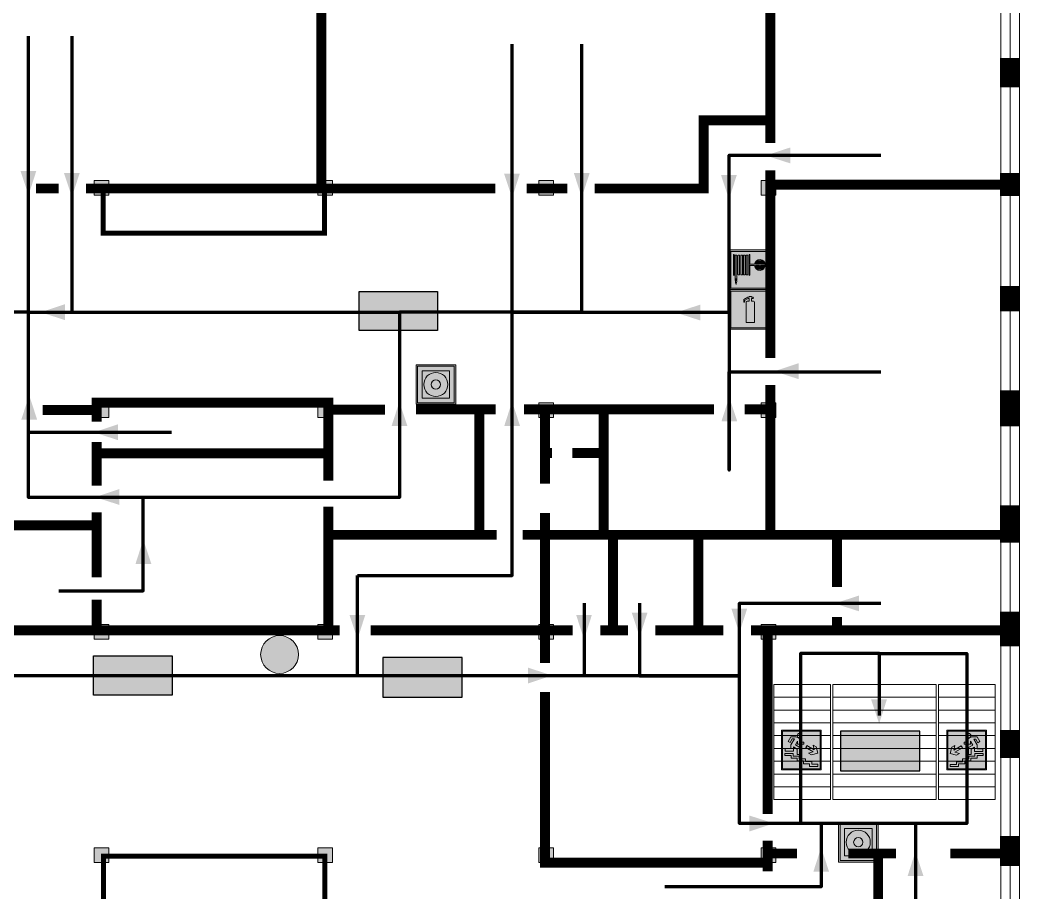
# Model space of a CAD drawing. Header units: millimetres. Extents: x 13810 to 67229, y 12374 to 21950.
# Drawn here: x 24988.2 to 25169.8, y 15435.7 to 15594 of the extents above; entities that cross this region are included whole.
import ezdxf

# ---------------------------------------------------------------- set-up
doc = ezdxf.new("R2010")
doc.units = ezdxf.units.MM
doc.layers.add('План_Штампы', color=7, linetype='Continuous')

# ---------------------------------------------------------------- blocks, each defined once
blk = doc.blocks.new('A$C54414219')
at = {"true_color": 0xffffff}
h = blk.add_hatch(color=7, dxfattribs=at)
h.paths.add_polyline_path([(2.39, -9.45), (2.39, -18.3), (11.23, -18.3), (11.23, -9.45)], flags=0)
h.paths.add_polyline_path([(10.71, -13.87, -1), (2.92, -13.87, -1)], flags=0)
h.paths.add_polyline_path([(8.3, -13.87, -1), (5.33, -13.87, -1)], flags=0)
h.paths.add_polyline_path([(0.41, -7.47), (0.41, -20.27), (13.21, -20.27), (13.21, -7.47)])
h.paths.add_polyline_path([(0.92, -19.77), (12.71, -19.77), (12.71, -7.98), (0.92, -7.98)], flags=16)
h.paths.add_polyline_path([(11.23, -9.45), (11.23, -18.3), (2.39, -18.3), (2.39, -9.45)], flags=0)
at = {"lineweight": 5}
h = blk.add_hatch(color=242, dxfattribs=at)
h.paths.add_polyline_path([(12.71, -7.98), (0.92, -7.98), (0.92, -19.77), (12.71, -19.77)])
h.paths.add_polyline_path([(11.23, -18.3), (2.39, -18.3), (2.39, -9.45), (11.23, -9.45)], flags=16)
h.paths.add_polyline_path([(10.71, -13.87, -1), (2.92, -13.87, -1)], flags=0)
h.paths.add_polyline_path([(8.3, -13.87, -1), (5.33, -13.87, -1)], flags=0)
at = {"true_color": 0xffffff}
h = blk.add_hatch(color=7, dxfattribs=at)
h.paths.add_polyline_path([(2.39, -9.45), (2.39, -18.3), (11.23, -18.3), (11.23, -9.45)])
h.paths.add_polyline_path([(10.71, -13.87, -1), (2.92, -13.87, -1)], flags=16)
h.paths.add_polyline_path([(8.3, -13.87, -1), (5.33, -13.87, -1)], flags=0)
at = {"lineweight": 5}
h = blk.add_hatch(color=242, dxfattribs=at)
h.paths.add_polyline_path([(2.92, -13.87, 1), (10.71, -13.87, 1)])
h.paths.add_polyline_path([(8.3, -13.87, -1), (5.33, -13.87, -1)], flags=16)
at = {"color": 242, "lineweight": 5}
for p, q in [((0.41, -20.27), (0.41, -7.47)), ((0.41, -7.47), (13.21, -7.47)), ((0.41, -7.47), (13.21, -7.47)), ((13.21, -20.27), (13.21, -7.47)), ((0.41, -20.27), (13.21, -20.27))]:
    blk.add_line(p, q, dxfattribs=at)
for points in [[(0.92, -7.98), (12.71, -7.98), (12.71, -19.77), (0.92, -19.77)], [(2.39, -9.45), (11.23, -9.45), (11.23, -18.3), (2.39, -18.3)]]:
    blk.add_lwpolyline(points, close=True, dxfattribs=at)
for radius in [3.89, 1.49]:
    blk.add_circle((6.81, -13.87), radius, dxfattribs=at)
blk = doc.blocks.new('A$C7B4425F7')
at = {"true_color": 0xffffff}
blk.add_hatch(color=7, dxfattribs=at).paths.add_polyline_path([(0, 0), (-16, 0), (-16, -8), (0, -8)])
h = blk.add_hatch(color=126)
h.paths.add_polyline_path([(-0.2, -0.2), (-15.8, -0.2), (-15.8, -7.8), (-0.2, -7.8)])
h.paths.add_polyline_path([(-11.76, -2.03), (-11.76, -3.66), (-11.17, -3.66, -0.568275), (-11.17, -6.18), (-12.58, -6.18), (-12.58, -2.03)], flags=16)
h.paths.add_polyline_path([(-13.33, -4.12, -0.495768), (-13.59, -6.18), (-15.03, -6.18), (-15.03, -2.03), (-13.59, -2.03, -0.487973)], flags=16)
h.paths.add_polyline_path([(-10.25, -2.03), (-9.48, -2.03), (-9.48, -6.18), (-10.25, -6.18)], flags=16)
h.paths.add_polyline_path([(-13.84, -3.69), (-14.24, -3.69), (-14.24, -3.03), (-13.9, -3.03, -0.692621)], flags=0)
h.paths.add_polyline_path([(-9.15, -2.03), (-8.4, -2.03), (-8.04, -3.07), (-7.68, -2.03), (-6.93, -2.03), (-7.64, -4.1), (-6.93, -6.18), (-7.68, -6.18), (-8.04, -5.14), (-8.4, -6.18), (-9.15, -6.18), (-8.44, -4.1)], flags=16)
h.paths.add_polyline_path([(-11.76, -4.46), (-11.42, -4.46, -0.692621), (-11.36, -5.12), (-11.76, -5.12)], flags=0)
h.paths.add_polyline_path([(-13.9, -5.2), (-14.24, -5.2), (-14.24, -4.55), (-13.84, -4.55, -0.708038)], flags=0)
edge = h.paths.add_edge_path(flags=16)
edge.add_ellipse((-5.51, -4.08), major_axis=(0, 2.05), ratio=0.586184, start_angle=0, end_angle=360)
edge = h.paths.add_edge_path(flags=0)
edge.add_ellipse((-5.51, -4.08), major_axis=(0, 1.14), ratio=0.454828, start_angle=0, end_angle=360)
h.paths.add_polyline_path([(-4.13, -4.96, 0.377264), (-3.48, -4.52, 0.0555), (-3.16, -2.03), (-1.66, -2.03), (-1.66, -4.96), (-0.96, -4.96), (-0.96, -7.01), (-1.75, -7.01), (-1.75, -6.18), (-3.3, -6.18), (-3.3, -7.02), (-4.13, -7.02)], flags=16)
h.paths.add_polyline_path([(-2.73, -2.91), (-2.28, -2.91), (-2.28, -4.96), (-3.05, -4.96, 0.079136)], flags=0)
at = {"color": 126}
blk.add_lwpolyline([(-16, -8), (0, -8), (0, 0), (-16, 0)], close=True, dxfattribs=at)
blk = doc.blocks.new('A$C3AD82952')
at = {"true_color": 0xf5f5ff}
h = blk.add_hatch(color=7, dxfattribs=at)
h.dxf.hatch_style = 1
h.paths.add_polyline_path([(8.21, 8.73, 0.414214), (7.89, 9.05), (7.22, 9.05), (7.22, 9.92), (7.59, 9.92, 1), (7.57, 10.36), (7.22, 10.36), (7.22, 10.6), (6.43, 10.6), (6.43, 10.36), (6.01, 10.36), (4.74, 9.59), (4.74, 8.69), (4.98, 8.73), (4.98, 9.26), (6.12, 9.91), (6.43, 9.91), (6.43, 9.05), (5.76, 9.05, 0.414214), (5.44, 8.73), (5.44, 2.2), (8.21, 2.2)], flags=0)
h.paths.add_polyline_path([(12.8, 12.8), (0, 12.8), (0, 0), (12.8, 0)])
h.paths.add_polyline_path([(0.51, 12.29), (12.29, 12.29), (12.29, 0.51), (0.51, 0.51)], flags=16)
h.paths.add_polyline_path([(4.74, 9.59), (6.01, 10.36), (6.43, 10.36), (6.43, 10.6), (7.22, 10.6), (7.22, 10.36), (7.59, 10.36, -0.94586), (7.59, 9.92), (7.22, 9.92), (7.22, 9.05), (7.89, 9.05, -0.414214), (8.21, 8.73), (8.21, 2.2), (5.44, 2.2), (5.44, 8.73, -0.414214), (5.76, 9.05), (6.43, 9.05), (6.43, 9.91), (6.12, 9.91), (4.98, 9.26), (4.98, 8.73), (4.74, 8.69)], flags=0)
h = blk.add_hatch(color=242)
h.dxf.hatch_style = 1
h.paths.add_polyline_path([(12.29, 12.29), (0.51, 12.29), (0.51, 0.51), (12.29, 0.51)])
h.paths.add_polyline_path([(4.74, 8.69), (4.74, 9.59), (6.01, 10.36), (6.43, 10.36), (6.43, 10.6), (7.22, 10.6), (7.22, 10.36), (7.59, 10.36, -0.94586), (7.59, 9.92), (7.22, 9.92), (7.22, 9.05), (7.89, 9.05, -0.414214), (8.21, 8.73), (8.21, 2.2), (5.44, 2.2), (5.44, 8.73, -0.414214), (5.76, 9.05), (6.43, 9.05), (6.43, 9.91), (6.12, 9.91), (4.98, 9.26), (4.98, 8.73)], flags=16)
h = blk.add_hatch(color=7, dxfattribs=at)
h.dxf.hatch_style = 1
h.paths.add_polyline_path([(8.21, 8.73, 0.414214), (7.89, 9.05), (7.22, 9.05), (7.22, 9.92), (7.59, 9.92, 1), (7.57, 10.36), (7.22, 10.36), (7.22, 10.6), (6.43, 10.6), (6.43, 10.36), (6.01, 10.36), (4.74, 9.59), (4.74, 8.69), (4.98, 8.73), (4.98, 9.26), (6.12, 9.91), (6.43, 9.91), (6.43, 9.05), (5.76, 9.05, 0.414214), (5.44, 8.73), (5.44, 2.2), (8.21, 2.2)])
at = {"color": 242, "lineweight": 5}
for p, q in [((0, 0), (0, 12.8)), ((0, 12.8), (12.8, 12.8)), ((6.01, 10.36), (4.74, 9.59)), ((4.98, 9.26), (6.12, 9.91)), ((6.01, 10.36), (6.43, 10.36)), ((6.12, 9.91), (6.43, 9.91)), ((7.22, 10.6), (6.43, 10.6)), ((6.43, 10.6), (6.43, 10.36)), ((6.43, 9.91), (6.43, 9.05)), ((7.22, 10.36), (7.22, 10.6)), ((7.59, 10.36), (7.22, 10.36)), ((7.22, 9.05), (7.22, 9.92)), ((7.59, 9.92), (7.22, 9.92)), ((12.8, 0), (12.8, 12.8)), ((4.74, 9.59), (4.74, 8.69)), ((4.74, 8.69), (4.98, 8.73)), ((4.98, 8.73), (4.98, 9.26)), ((5.44, 2.2), (5.44, 8.73)), ((5.76, 9.05), (6.43, 9.05)), ((7.89, 9.05), (7.22, 9.05)), ((8.21, 2.2), (8.21, 8.73)), ((0, 0), (12.8, 0)), ((5.44, 2.2), (8.21, 2.2))]:
    blk.add_line(p, q, dxfattribs=at)
blk.add_lwpolyline([(0.51, 12.29), (12.29, 12.29), (12.29, 0.51), (0.51, 0.51)], close=True, dxfattribs=at)
for centre, radius, start, end in [((7.58, 10.14), 0.223, 273.1875, 86.8125), ((5.76, 8.73), 0.32, 90, 180), ((7.89, 8.73), 0.32, 0, 90)]:
    blk.add_arc(centre, radius, start, end, dxfattribs=at)
blk = doc.blocks.new('A$C37112FD5')
at = {"true_color": 0xf5f5ff}
h = blk.add_hatch(color=7, dxfattribs=at)
h.dxf.hatch_style = 1
h.paths.add_polyline_path([(12.8, -7.4), (0, -7.4), (0, -20.2), (12.8, -20.2)])
h.paths.add_polyline_path([(12.29, -7.91), (12.29, -19.69), (0.51, -19.69), (0.51, -7.91)], flags=16)
h.paths.add_polyline_path([(4.98, -9.04, -0.42597), (5.17, -9.22), (5.17, -12.25), (5.17, -15.29, -0.432244), (4.98, -15.47), (4.83, -15.47, -0.42597), (4.64, -15.29), (4.64, -12.25), (4.64, -9.22, -0.432244), (4.83, -9.04)], flags=0)
h.paths.add_polyline_path([(4.28, -9.22), (4.28, -12.25), (4.28, -15.29, -0.432244), (4.09, -15.47), (3.94, -15.47, -0.42597), (3.75, -15.29), (3.75, -12.25), (3.75, -9.22, -0.432244), (3.94, -9.04), (4.09, -9.04, -0.42597)], flags=0)
h.paths.add_polyline_path([(5.72, -9.04), (5.87, -9.04, -0.42597), (6.06, -9.22), (6.06, -12.25), (6.06, -15.29, -0.432244), (5.87, -15.47), (5.72, -15.47, -0.42597), (5.53, -15.29), (5.53, -12.25), (5.53, -9.22, -0.432244)], flags=0)
h.paths.add_polyline_path([(6.42, -8.9), (6.5, -8.9, -0.42597), (6.69, -9.08), (6.69, -12.03), (8.21, -12.03, -15.824349), (8.21, -12.47), (6.69, -12.47), (6.69, -15.42, -0.432244), (6.5, -15.6), (6.42, -15.6)], flags=0)
h.paths.add_polyline_path([(3.39, -9.22), (3.39, -12.25), (3.39, -15.29, -0.432244), (3.2, -15.47), (3.05, -15.47, -0.42597), (2.85, -15.29), (2.85, -12.25), (2.85, -9.22, -0.432244), (3.05, -9.04), (3.2, -9.04, -0.42597)], flags=0)
h.paths.add_polyline_path([(2.5, -9.22), (2.5, -16.71), (1.96, -16.71), (1.96, -9.22, -0.432244), (2.15, -9.04), (2.31, -9.04, -0.42597)], flags=0)
h.paths.add_polyline_path([(1.61, -8.9), (1.61, -15.6), (1.57, -15.6, -0.42597), (1.37, -15.42), (1.37, -12.03), (1.37, -9.09, -0.432244), (1.57, -8.9)], flags=0)
h.paths.add_polyline_path([(9.76, -10.81), (9.76, -12.03), (8.49, -12.03, -0.336371)], flags=0)
h.paths.add_polyline_path([(8.49, -12.47), (9.76, -12.47), (9.76, -13.7, -0.336371)], flags=0)
h.paths.add_polyline_path([(10.11, -10.81, -0.336371), (11.38, -12.03), (10.11, -12.03)], flags=0)
h.paths.add_polyline_path([(10.11, -12.47), (11.38, -12.47, -0.336371), (10.11, -13.7)], flags=0)
h.paths.add_polyline_path([(2.5, -16.84), (2.5, -17.05), (1.97, -17.05), (1.97, -16.84)], flags=0)
h.paths.add_polyline_path([(2.5, -17.24, -0.033778), (2.24, -18.6, -0.033778), (1.97, -17.24)], flags=0)
h = blk.add_hatch(color=242)
h.dxf.hatch_style = 1
h.paths.add_polyline_path([(12.29, -7.91), (0.51, -7.91), (0.51, -19.69), (12.29, -19.69)])
h.paths.add_polyline_path([(6.42, -15.6), (6.42, -8.9), (6.5, -8.9, -0.42597), (6.69, -9.08), (6.69, -12.03), (8.21, -12.03, -15.824349), (8.21, -12.47), (6.69, -12.47), (6.69, -15.42, -0.432244), (6.5, -15.6)], flags=16)
h.paths.add_polyline_path([(5.87, -15.47), (5.72, -15.47, -0.42597), (5.53, -15.29), (5.53, -12.25), (5.53, -9.22, -0.432244), (5.72, -9.04), (5.87, -9.04, -0.42597), (6.06, -9.22), (6.06, -12.25), (6.06, -15.29, -0.432244)], flags=16)
h.paths.add_polyline_path([(4.98, -15.47), (4.83, -15.47, -0.42597), (4.64, -15.29), (4.64, -12.25), (4.64, -9.22, -0.432244), (4.83, -9.04), (4.98, -9.04, -0.42597), (5.17, -9.22), (5.17, -12.25), (5.17, -15.29, -0.432244)], flags=16)
h.paths.add_polyline_path([(4.09, -15.47), (3.94, -15.47, -0.42597), (3.75, -15.29), (3.75, -12.25), (3.75, -9.22, -0.432244), (3.94, -9.04), (4.09, -9.04, -0.42597), (4.28, -9.22), (4.28, -12.25), (4.28, -15.29, -0.432244)], flags=16)
h.paths.add_polyline_path([(3.2, -15.47), (3.05, -15.47, -0.42597), (2.85, -15.29), (2.85, -12.25), (2.85, -9.22, -0.432244), (3.05, -9.04), (3.2, -9.04, -0.42597), (3.39, -9.22), (3.39, -12.25), (3.39, -15.29, -0.432244)], flags=16)
h.paths.add_polyline_path([(2.5, -17.05), (1.97, -17.05), (1.97, -16.84), (2.5, -16.84)], flags=16)
h.paths.add_polyline_path([(2.5, -17.24, -0.033778), (2.24, -18.6, -0.033778), (1.97, -17.24)], flags=16)
h.paths.add_polyline_path([(2.5, -16.71), (1.96, -16.71), (1.96, -9.22, -0.432244), (2.15, -9.04), (2.31, -9.04, -0.42597), (2.5, -9.22)], flags=16)
h.paths.add_polyline_path([(1.61, -15.6), (1.57, -15.6, -0.42597), (1.37, -15.42), (1.37, -12.03), (1.37, -9.09, -0.432244), (1.57, -8.9), (1.61, -8.9)], flags=16)
h.paths.add_polyline_path([(8.49, -12.47), (9.76, -12.47), (9.76, -13.7, -0.336371)], flags=0)
h.paths.add_polyline_path([(10.11, -13.7), (10.11, -12.47), (11.38, -12.47, -0.336371)], flags=0)
h.paths.add_polyline_path([(8.49, -12.03, -0.336371), (9.76, -10.81), (9.76, -12.03)], flags=0)
h.paths.add_polyline_path([(10.11, -12.03), (10.11, -10.81, -0.336371), (11.38, -12.03)], flags=0)
h = blk.add_hatch(color=7, dxfattribs=at)
h.dxf.hatch_style = 1
h.paths.add_polyline_path([(1.61, -8.9), (1.57, -8.9, 0.432244), (1.37, -9.09), (1.37, -12.03), (1.37, -15.42, 0.42597), (1.57, -15.6), (1.61, -15.6)])
h.paths.add_polyline_path([(2.5, -9.22, 0.42597), (2.31, -9.04), (2.15, -9.04, 0.432244), (1.96, -9.22), (1.96, -16.71), (2.5, -16.71)])
h.paths.add_polyline_path([(2.5, -16.84), (1.97, -16.84), (1.97, -17.05), (2.5, -17.05)])
h.paths.add_polyline_path([(2.5, -17.24), (1.97, -17.24, 0.033778), (2.24, -18.6, 0.033778)])
h.paths.add_polyline_path([(3.39, -12.25), (3.39, -9.22, 0.42597), (3.2, -9.04), (3.05, -9.04, 0.432244), (2.85, -9.22), (2.85, -12.25), (2.85, -15.29, 0.42597), (3.05, -15.47), (3.2, -15.47, 0.432244), (3.39, -15.29)])
h.paths.add_polyline_path([(4.28, -12.25), (4.28, -9.22, 0.42597), (4.09, -9.04), (3.94, -9.04, 0.432244), (3.75, -9.22), (3.75, -12.25), (3.75, -15.29, 0.42597), (3.94, -15.47), (4.09, -15.47, 0.432244), (4.28, -15.29)])
h.paths.add_polyline_path([(5.17, -12.25), (5.17, -9.22, 0.42597), (4.98, -9.04), (4.83, -9.04, 0.432244), (4.64, -9.22), (4.64, -12.25), (4.64, -15.29, 0.42597), (4.83, -15.47), (4.98, -15.47, 0.432244), (5.17, -15.29)])
h.paths.add_polyline_path([(6.06, -12.25), (6.06, -9.22, 0.42597), (5.87, -9.04), (5.72, -9.04, 0.432244), (5.53, -9.22), (5.53, -12.25), (5.53, -15.29, 0.42597), (5.72, -15.47), (5.87, -15.47, 0.432244), (6.06, -15.29)])
h.paths.add_polyline_path([(6.69, -12.47), (8.21, -12.47, 15.824349), (8.21, -12.03), (6.69, -12.03), (6.69, -9.08, 0.42597), (6.5, -8.9), (6.42, -8.9), (6.42, -15.6), (6.5, -15.6, 0.432244), (6.69, -15.42)])
h.paths.add_polyline_path([(8.49, -12.47), (9.76, -12.47), (9.76, -13.7, -0.336371)], flags=16)
h.paths.add_polyline_path([(8.49, -12.03, -0.336371), (9.76, -10.81), (9.76, -12.03)], flags=16)
h.paths.add_polyline_path([(10.11, -12.47), (11.38, -12.47, -0.336371), (10.11, -13.7)], flags=16)
h.paths.add_polyline_path([(10.11, -12.03), (10.11, -10.81, -0.336371), (11.38, -12.03)], flags=16)
h = blk.add_hatch(color=242)
h.dxf.hatch_style = 1
h.paths.add_polyline_path([(9.76, -10.81, 0.336371), (8.49, -12.03), (9.76, -12.03)])
h.paths.add_polyline_path([(10.11, -10.81), (10.11, -12.03), (11.38, -12.03, 0.336371)])
h.paths.add_polyline_path([(11.38, -12.47), (10.11, -12.47), (10.11, -13.7, 0.336371)])
h.paths.add_polyline_path([(9.76, -12.47), (8.49, -12.47, 0.336371), (9.76, -13.7)])
at = {"color": 242, "lineweight": 5}
for p, q in [((0, -20.2), (0, -7.4)), ((0, -7.4), (12.8, -7.4)), ((1.37, -12.03), (1.37, -9.08)), ((1.57, -8.9), (1.61, -8.9)), ((1.61, -8.9), (1.61, -15.6)), ((1.96, -16.71), (1.96, -9.22)), ((2.15, -9.04), (2.31, -9.04)), ((2.5, -16.71), (2.5, -9.22)), ((2.85, -12.25), (2.85, -9.22)), ((3.05, -9.04), (3.2, -9.04)), ((3.39, -12.25), (3.39, -9.22)), ((3.75, -12.25), (3.75, -9.22)), ((3.94, -9.04), (4.09, -9.04)), ((4.28, -12.25), (4.28, -9.22)), ((4.64, -12.25), (4.64, -9.22)), ((4.83, -9.04), (4.98, -9.04)), ((5.17, -12.25), (5.17, -9.22)), ((5.53, -12.25), (5.53, -9.22)), ((5.72, -9.04), (5.87, -9.04)), ((6.06, -12.25), (6.06, -9.22)), ((6.42, -8.9), (6.42, -15.6)), ((6.5, -8.9), (6.42, -8.9)), ((6.69, -12.03), (6.69, -9.08)), ((12.8, -20.2), (12.8, -7.4)), ((1.37, -12.03), (1.37, -15.42)), ((2.85, -12.25), (2.85, -15.29)), ((3.39, -12.25), (3.39, -15.29)), ((3.75, -12.25), (3.75, -15.29)), ((4.28, -12.25), (4.28, -15.29)), ((4.64, -12.25), (4.64, -15.29)), ((5.17, -12.25), (5.17, -15.29)), ((5.53, -12.25), (5.53, -15.29)), ((6.06, -12.25), (6.06, -15.29)), ((8.21, -12.03), (6.69, -12.03)), ((8.21, -12.47), (6.69, -12.47)), ((6.69, -12.47), (6.69, -15.42)), ((9.76, -12.03), (8.49, -12.03)), ((9.76, -12.47), (8.49, -12.47)), ((9.76, -10.81), (9.76, -12.03)), ((9.76, -12.47), (9.76, -13.7)), ((10.11, -10.81), (10.11, -12.03)), ((11.38, -12.03), (10.11, -12.03)), ((11.38, -12.47), (10.11, -12.47)), ((10.11, -12.47), (10.11, -13.7)), ((1.57, -15.6), (1.61, -15.6)), ((3.05, -15.47), (3.2, -15.47)), ((3.94, -15.47), (4.09, -15.47)), ((4.83, -15.47), (4.98, -15.47)), ((5.72, -15.47), (5.87, -15.47)), ((6.42, -15.6), (6.5, -15.6)), ((1.96, -16.71), (2.5, -16.71)), ((1.97, -16.84), (2.5, -16.84)), ((1.97, -17.05), (1.97, -16.84)), ((2.5, -17.05), (1.97, -17.05)), ((1.97, -17.24), (2.5, -17.24)), ((2.5, -16.84), (2.5, -17.05)), ((0, -20.2), (12.8, -20.2))]:
    blk.add_line(p, q, dxfattribs=at)
blk.add_lwpolyline([(0.51, -7.91), (12.29, -7.91), (12.29, -19.69), (0.51, -19.69)], close=True, dxfattribs=at)
for centre, radius, start, end in [((1.56, -9.09), 0.182, 87.1027, 180.6071), ((2.15, -9.22), 0.182, 87.1027, 180.6071), ((2.32, -9.22), 0.182, 359.3929, 92.8973), ((3.04, -9.22), 0.182, 87.1027, 180.6071), ((3.21, -9.22), 0.182, 359.3929, 92.8973), ((3.93, -9.22), 0.182, 87.1027, 180.6071), ((4.1, -9.22), 0.182, 359.3929, 92.8973), ((4.82, -9.22), 0.182, 87.1027, 180.6071), ((4.99, -9.22), 0.182, 359.3929, 92.8973), ((5.71, -9.22), 0.182, 87.1027, 180.6071), ((5.88, -9.22), 0.182, 359.3929, 92.8973), ((6.51, -9.09), 0.182, 359.3929, 92.8973), ((9.93, -12.25), 1.74, 187.2319, 172.7681), ((9.93, -12.25), 1.46, 96.9927, 171.3585), ((9.93, -12.25), 1.46, 188.6415, 263.0073), ((9.93, -12.25), 1.46, 8.6415, 83.0073), ((9.93, -12.25), 1.46, 276.9927, 351.3585), ((1.56, -15.42), 0.182, 179.3929, 272.8973), ((3.04, -15.29), 0.182, 179.3929, 272.8973), ((3.21, -15.29), 0.182, 267.1027, 0.6071), ((3.93, -15.29), 0.182, 179.3929, 272.8973), ((4.1, -15.29), 0.182, 267.1027, 0.6071), ((4.82, -15.29), 0.182, 179.3929, 272.8973), ((4.99, -15.29), 0.182, 267.1027, 0.6071), ((5.71, -15.29), 0.182, 179.3929, 272.8973), ((5.88, -15.29), 0.182, 267.1027, 0.6071), ((6.51, -15.42), 0.182, 267.1027, 0.6071), ((12.17, -15.98), 10.27, 187.041, 194.7793), ((-7.7, -15.98), 10.27, 345.2207, 352.959)]:
    blk.add_arc(centre, radius, start, end, dxfattribs=at)
blk = doc.blocks.new('вниз')
at = {"lineweight": 0, "true_color": 0xffffff}
h = blk.add_hatch(color=7, dxfattribs=at)
h.dxf.hatch_style = 1
h.paths.add_polyline_path([(40994.51, -4472.22), (40986.51, -4472.22), (40986.51, -4480.22), (40994.51, -4480.22)])
h.paths.add_polyline_path([(40994.31, -4472.42), (40994.31, -4480.01), (40986.71, -4480.01), (40986.71, -4472.42)], flags=16)
h.paths.add_polyline_path([(40988.43, -4473.53), (40989.43, -4473.53), (40990.19, -4473.96), (40990.19, -4474.6), (40991, -4474.6), (40991, -4475.06), (40989.73, -4475.06), (40989.73, -4474.46), (40989.3, -4475.18), (40990.17, -4475.7), (40990.17, -4477.11), (40989.63, -4477.11), (40989.63, -4476.01), (40988.94, -4475.59), (40988.94, -4476.46), (40988.94, -4476.46), (40987.47, -4476.46), (40987.26, -4476.46), (40987.26, -4475.92), (40988.4, -4475.92), (40988.4, -4475.2), (40989.1, -4473.99), (40988.66, -4473.99), (40988.24, -4474.7), (40987.86, -4474.47), (40988.41, -4473.56)], flags=0)
h.paths.add_polyline_path([(40990.55, -4473.29, -1), (40989.69, -4473.29, -1)], flags=0)
h.paths.add_polyline_path([(40988.85, -4476.89), (40988.85, -4477.43), (40990.1, -4477.43), (40990.1, -4477.99), (40991.34, -4477.99), (40991.34, -4478.54), (40992.59, -4478.54), (40992.59, -4479.09), (40993.83, -4479.09), (40993.83, -4479.52), (40992.17, -4479.52), (40992.17, -4478.97), (40990.91, -4478.97), (40990.91, -4478.41), (40989.68, -4478.41), (40989.68, -4477.86), (40988.43, -4477.86), (40988.43, -4477.31), (40987.6, -4477.31), (40987.18, -4477.31), (40987.18, -4476.89)], flags=0)
h.paths.add_polyline_path([(40991.61, -4475.33), (40993.12, -4476.2), (40992.9, -4475.27), (40993.48, -4475.6), (40993.83, -4476.88), (40992.56, -4477.22), (40991.97, -4476.88), (40992.9, -4476.61), (40991.38, -4475.74), (40991.58, -4475.39)], flags=0)
h.paths.add_polyline_path([(40990.19, -4473.96), (40989.43, -4473.53), (40988.43, -4473.53), (40988.41, -4473.56), (40987.86, -4474.47), (40988.24, -4474.7), (40988.66, -4473.99), (40989.1, -4473.99), (40988.4, -4475.2), (40988.4, -4475.92), (40987.26, -4475.92), (40987.26, -4476.46), (40987.47, -4476.46), (40988.94, -4476.46), (40988.94, -4476.27), (40988.94, -4475.59), (40989.63, -4476.01), (40989.63, -4477.11), (40990.17, -4477.11), (40990.17, -4475.7), (40989.3, -4475.18), (40989.73, -4474.46), (40989.73, -4475.06), (40991, -4475.06), (40991, -4474.6), (40990.19, -4474.6)], flags=0)
h.paths.add_polyline_path([(40990.55, -4473.29, 1), (40989.69, -4473.29, 1)], flags=0)
h.paths.add_polyline_path([(40991.61, -4475.33), (40991.58, -4475.39), (40991.38, -4475.74), (40992.9, -4476.61), (40991.97, -4476.88), (40992.56, -4477.22), (40993.83, -4476.88), (40993.48, -4475.6), (40992.9, -4475.27), (40993.12, -4476.2)], flags=0)
h.paths.add_polyline_path([(40990.1, -4477.43), (40988.85, -4477.43), (40988.85, -4476.89), (40987.18, -4476.89), (40987.18, -4477.31), (40987.6, -4477.31), (40988.43, -4477.31), (40988.43, -4477.86), (40989.68, -4477.86), (40989.68, -4478.41), (40990.91, -4478.41), (40990.91, -4478.97), (40992.17, -4478.97), (40992.17, -4479.52), (40993.83, -4479.52), (40993.83, -4479.09), (40992.59, -4479.09), (40992.59, -4478.54), (40991.34, -4478.54), (40991.34, -4477.99), (40990.1, -4477.99)], flags=0)
at = {"lineweight": 0}
h = blk.add_hatch(color=126, dxfattribs=at)
h.dxf.hatch_style = 1
h.paths.add_polyline_path([(40994.31, -4472.42), (40986.71, -4472.42), (40986.71, -4480.01), (40994.31, -4480.01)])
h.paths.add_polyline_path([(40988.43, -4473.53), (40989.43, -4473.53), (40990.19, -4473.96), (40990.19, -4474.6), (40991, -4474.6), (40991, -4475.06), (40989.73, -4475.06), (40989.73, -4474.46), (40989.3, -4475.18), (40990.17, -4475.7), (40990.17, -4477.11), (40989.63, -4477.11), (40989.63, -4476.01), (40988.94, -4475.59), (40988.94, -4476.46), (40988.94, -4476.46), (40987.47, -4476.46), (40987.26, -4476.46), (40987.26, -4475.92), (40988.4, -4475.92), (40988.4, -4475.2), (40989.1, -4473.99), (40988.66, -4473.99), (40988.24, -4474.7), (40987.86, -4474.47), (40988.41, -4473.56)], flags=16)
h.paths.add_polyline_path([(40990.55, -4473.29, -1), (40989.69, -4473.29, -1)], flags=16)
h.paths.add_polyline_path([(40988.85, -4476.89), (40988.85, -4477.43), (40990.1, -4477.43), (40990.1, -4477.99), (40991.34, -4477.99), (40991.34, -4478.54), (40992.59, -4478.54), (40992.59, -4479.09), (40993.83, -4479.09), (40993.83, -4479.52), (40992.17, -4479.52), (40992.17, -4478.97), (40990.91, -4478.97), (40990.91, -4478.41), (40989.68, -4478.41), (40989.68, -4477.86), (40988.43, -4477.86), (40988.43, -4477.31), (40987.6, -4477.31), (40987.18, -4477.31), (40987.18, -4476.89)], flags=16)
h.paths.add_polyline_path([(40991.61, -4475.33), (40993.12, -4476.2), (40992.9, -4475.27), (40993.48, -4475.6), (40993.83, -4476.88), (40992.56, -4477.22), (40991.97, -4476.88), (40992.9, -4476.61), (40991.38, -4475.74), (40991.58, -4475.39)], flags=16)
at = {"lineweight": 0, "true_color": 0xffffff}
h = blk.add_hatch(color=7, dxfattribs=at)
h.dxf.hatch_style = 1
h.paths.add_polyline_path([(40989.73, -4474.46), (40989.73, -4475.06), (40991, -4475.06), (40991, -4474.6), (40990.19, -4474.6), (40990.19, -4473.96), (40989.43, -4473.53), (40988.43, -4473.53), (40988.41, -4473.56), (40987.86, -4474.47), (40988.24, -4474.7), (40988.66, -4473.99), (40989.1, -4473.99), (40988.4, -4475.2), (40988.4, -4475.92), (40987.26, -4475.92), (40987.26, -4476.46), (40987.47, -4476.46), (40988.94, -4476.46), (40988.94, -4475.59), (40989.63, -4476.01), (40989.63, -4477.11), (40990.17, -4477.11), (40990.17, -4475.7), (40989.3, -4475.18)])
h.paths.add_polyline_path([(40989.69, -4473.29, 1), (40990.55, -4473.29, 1)])
h.paths.add_polyline_path([(40991.61, -4475.33), (40991.58, -4475.39), (40991.38, -4475.74), (40992.9, -4476.61), (40991.97, -4476.88), (40992.56, -4477.22), (40993.83, -4476.88), (40993.48, -4475.6), (40992.9, -4475.27), (40993.12, -4476.2)])
h.paths.add_polyline_path([(40990.1, -4477.43), (40988.85, -4477.43), (40988.85, -4476.89), (40987.18, -4476.89), (40987.18, -4477.31), (40987.6, -4477.31), (40988.43, -4477.31), (40988.43, -4477.86), (40989.68, -4477.86), (40989.68, -4478.41), (40990.91, -4478.41), (40990.91, -4478.97), (40992.17, -4478.97), (40992.17, -4479.52), (40993.83, -4479.52), (40993.83, -4479.09), (40992.59, -4479.09), (40992.59, -4478.54), (40991.34, -4478.54), (40991.34, -4477.99), (40990.1, -4477.99)])
at = {"color": 126, "lineweight": 0}
for points in [[(40986.51, -4472.22), (40994.51, -4472.22), (40994.51, -4480.22), (40986.51, -4480.22)], [(40986.71, -4472.42), (40994.31, -4472.42), (40994.31, -4480.01), (40986.71, -4480.01)]]:
    blk.add_lwpolyline(points, close=True, dxfattribs=at)
for points in [[(40987.47, -4476.46), (40987.26, -4476.46), (40987.26, -4475.92), (40988.4, -4475.92), (40988.4, -4475.2), (40989.1, -4473.99), (40988.66, -4473.99), (40988.24, -4474.7), (40987.86, -4474.47), (40988.41, -4473.56), (40988.43, -4473.53), (40989.43, -4473.53), (40990.19, -4473.96), (40990.19, -4474.6), (40991, -4474.6), (40991, -4475.06), (40989.73, -4475.06), (40989.73, -4474.46), (40989.3, -4475.18), (40990.17, -4475.7), (40990.17, -4477.11), (40989.63, -4477.11), (40989.63, -4476.01), (40988.94, -4475.59), (40988.94, -4476.46)], [(40991.58, -4475.39), (40991.38, -4475.74), (40992.9, -4476.61), (40991.97, -4476.88), (40992.56, -4477.22), (40993.83, -4476.88), (40993.48, -4475.6), (40992.9, -4475.27), (40993.12, -4476.2), (40991.61, -4475.33), (40991.58, -4475.39)], [(40987.6, -4477.31), (40987.18, -4477.31), (40987.18, -4476.89), (40988.85, -4476.89), (40988.85, -4477.43), (40990.1, -4477.43), (40990.1, -4477.99), (40991.34, -4477.99), (40991.34, -4478.54), (40992.59, -4478.54), (40992.59, -4479.09), (40993.83, -4479.09), (40993.83, -4479.52), (40992.17, -4479.52), (40992.17, -4478.97), (40990.91, -4478.97), (40990.91, -4478.41), (40989.68, -4478.41), (40989.68, -4477.86), (40988.43, -4477.86), (40988.43, -4477.31), (40987.6, -4477.31)], [(40987.47, -4476.46), (40988.94, -4476.46), (40988.94, -4476.27)]]:
    blk.add_lwpolyline(points, dxfattribs=at)
blk.add_circle((40990.12, -4473.29), 0.432, dxfattribs=at)
blk = doc.blocks.new('вниз 3')
at = {"lineweight": 0, "true_color": 0xffffff}
h = blk.add_hatch(color=7, dxfattribs=at)
h.dxf.hatch_style = 1
h.paths.add_polyline_path([(40997.5, -4475.69), (40997.25, -4475.28), (40995.76, -4476.15), (40995.97, -4475.23), (40995.39, -4475.56), (40995.05, -4476.83), (40996.33, -4477.17), (40996.91, -4476.83), (40996, -4476.55)], flags=0)
h.paths.add_polyline_path([(40999.81, -4473.95), (41000.22, -4473.95), (41000.64, -4474.67), (41001.03, -4474.43), (41000.46, -4473.49), (41000.42, -4473.49), (40999.43, -4473.49), (40998.68, -4473.92), (40998.68, -4474.57), (40997.88, -4474.57), (40997.88, -4475), (40999.14, -4475), (40999.14, -4474.43), (40999.14, -4474.38), (40999.59, -4475.15), (40998.72, -4475.67), (40998.72, -4477.06), (40999.24, -4477.06), (40999.24, -4475.96), (40999.95, -4475.56), (40999.95, -4476.43), (41001.61, -4476.43), (41001.61, -4475.88), (41000.47, -4475.88), (41000.47, -4475.12)], flags=0)
h.paths.add_polyline_path([(40999.2, -4473.24, 1), (40998.35, -4473.24, 1)], flags=0)
h.paths.add_polyline_path([(41000.46, -4477.26), (41001.69, -4477.26), (41001.69, -4476.84), (41000.03, -4476.84), (41000.03, -4477.39), (40998.78, -4477.39), (40998.78, -4477.95), (40997.53, -4477.95), (40997.53, -4478.5), (40996.29, -4478.5), (40996.29, -4479.06), (40995.05, -4479.06), (40995.05, -4479.48), (40995.29, -4479.48), (40996.72, -4479.48), (40996.72, -4478.92), (40997.97, -4478.92), (40997.97, -4478.36), (40999.2, -4478.36), (40999.2, -4477.81), (41000.46, -4477.81)], flags=0)
h.paths.add_polyline_path([(41002.37, -4472.17), (40994.37, -4472.17), (40994.37, -4480.17), (41002.37, -4480.17)])
h.paths.add_polyline_path([(41002.16, -4479.96), (40994.57, -4479.96), (40994.57, -4472.37), (41002.16, -4472.37)], flags=16)
h.paths.add_polyline_path([(41001.61, -4475.88), (41001.61, -4476.43), (40999.95, -4476.43), (40999.95, -4475.56), (40999.24, -4475.96), (40999.24, -4477.06), (40998.72, -4477.06), (40998.72, -4475.67), (40999.59, -4475.15), (40999.14, -4474.38), (40999.14, -4474.43), (40999.14, -4475), (40997.88, -4475), (40997.88, -4474.57), (40998.68, -4474.57), (40998.68, -4473.92), (40999.43, -4473.49), (41000.42, -4473.49), (41000.46, -4473.49), (41001.03, -4474.43), (41000.64, -4474.67), (41000.22, -4473.95), (40999.81, -4473.95), (41000.47, -4475.12), (41000.47, -4475.88)], flags=0)
h.paths.add_polyline_path([(41001.69, -4476.84), (41001.69, -4477.26), (41000.46, -4477.26), (41000.46, -4477.81), (40999.2, -4477.81), (40999.2, -4478.36), (40997.97, -4478.36), (40997.97, -4478.92), (40996.72, -4478.92), (40996.72, -4479.48), (40995.05, -4479.48), (40995.05, -4479.06), (40996.29, -4479.06), (40996.29, -4478.5), (40997.53, -4478.5), (40997.53, -4477.95), (40998.78, -4477.95), (40998.78, -4477.39), (41000.03, -4477.39), (41000.03, -4476.84)], flags=0)
h.paths.add_polyline_path([(40998.35, -4473.24, -1), (40999.2, -4473.24, -1)], flags=0)
h.paths.add_polyline_path([(40997.5, -4475.69), (40996, -4476.55), (40996.91, -4476.83), (40996.33, -4477.17), (40995.05, -4476.83), (40995.39, -4475.56), (40995.97, -4475.23), (40995.76, -4476.15), (40997.25, -4475.28)], flags=0)
at = {"lineweight": 0}
h = blk.add_hatch(color=126, dxfattribs=at)
h.dxf.hatch_style = 1
h.paths.add_polyline_path([(41002.16, -4472.37), (40994.57, -4472.37), (40994.57, -4479.96), (41002.16, -4479.96)])
h.paths.add_polyline_path([(40995.97, -4475.23), (40995.76, -4476.15), (40997.25, -4475.28), (40997.5, -4475.69), (40996, -4476.55), (40996.91, -4476.83), (40996.33, -4477.17), (40995.05, -4476.83), (40995.39, -4475.56)], flags=16)
h.paths.add_polyline_path([(40997.88, -4474.57), (40998.68, -4474.57), (40998.68, -4473.92), (40999.43, -4473.49), (41000.42, -4473.49), (41000.46, -4473.49), (41001.03, -4474.43), (41000.64, -4474.67), (41000.22, -4473.95), (40999.81, -4473.95), (41000.47, -4475.12), (41000.47, -4475.88), (41001.61, -4475.88), (41001.61, -4476.43), (40999.95, -4476.43), (40999.95, -4475.56), (40999.24, -4475.96), (40999.24, -4477.06), (40998.72, -4477.06), (40998.72, -4475.67), (40999.59, -4475.15), (40999.14, -4474.38), (40999.14, -4474.43), (40999.14, -4475), (40997.88, -4475)], flags=16)
h.paths.add_polyline_path([(40998.35, -4473.24, -1), (40999.2, -4473.24, -1)], flags=16)
h.paths.add_polyline_path([(40997.53, -4477.95), (40998.78, -4477.95), (40998.78, -4477.39), (41000.03, -4477.39), (41000.03, -4476.84), (41001.69, -4476.84), (41001.69, -4477.26), (41000.46, -4477.26), (41000.46, -4477.81), (40999.2, -4477.81), (40999.2, -4478.36), (40997.97, -4478.36), (40997.97, -4478.92), (40996.72, -4478.92), (40996.72, -4479.48), (40995.05, -4479.48), (40995.05, -4479.06), (40996.29, -4479.06), (40996.29, -4478.5), (40997.53, -4478.5)], flags=16)
at = {"lineweight": 0, "true_color": 0xffffff}
h = blk.add_hatch(color=7, dxfattribs=at)
h.dxf.hatch_style = 1
h.paths.add_polyline_path([(40999.2, -4473.24, 1), (40998.35, -4473.24, 1)])
h.paths.add_polyline_path([(40999.81, -4473.95), (41000.22, -4473.95), (41000.64, -4474.67), (41001.03, -4474.43), (41000.46, -4473.49), (41000.42, -4473.49), (40999.43, -4473.49), (40998.68, -4473.92), (40998.68, -4474.57), (40997.88, -4474.57), (40997.88, -4475), (40999.14, -4475), (40999.14, -4474.43), (40999.14, -4474.38), (40999.59, -4475.15), (40998.72, -4475.67), (40998.72, -4477.06), (40999.24, -4477.06), (40999.24, -4475.96), (40999.95, -4475.56), (40999.95, -4476.43), (41001.61, -4476.43), (41001.61, -4475.88), (41000.47, -4475.88), (41000.47, -4475.12)])
h.paths.add_polyline_path([(40999.2, -4477.81), (41000.46, -4477.81), (41000.46, -4477.26), (41001.69, -4477.26), (41001.69, -4476.84), (41000.03, -4476.84), (41000.03, -4477.39), (40998.78, -4477.39), (40998.78, -4477.95), (40997.53, -4477.95), (40997.53, -4478.5), (40996.29, -4478.5), (40996.29, -4479.06), (40995.05, -4479.06), (40995.05, -4479.48), (40995.29, -4479.48), (40996.72, -4479.48), (40996.72, -4478.92), (40997.97, -4478.92), (40997.97, -4478.36), (40999.2, -4478.36)])
h.paths.add_polyline_path([(40997.5, -4475.69), (40997.25, -4475.28), (40995.76, -4476.15), (40995.97, -4475.23), (40995.39, -4475.56), (40995.05, -4476.83), (40996.33, -4477.17), (40996.91, -4476.83), (40996, -4476.55)])
at = {"color": 126, "lineweight": 0}
for points in [[(40994.37, -4472.17), (41002.37, -4472.17), (41002.37, -4480.17), (40994.37, -4480.17)], [(40994.57, -4472.37), (41002.16, -4472.37), (41002.16, -4479.96), (40994.57, -4479.96)]]:
    blk.add_lwpolyline(points, close=True, dxfattribs=at)
for points in [[(40999.14, -4474.43), (40999.14, -4475), (40997.88, -4475), (40997.88, -4474.57), (40998.68, -4474.57), (40998.68, -4473.92), (40999.43, -4473.49), (41000.42, -4473.49), (41000.46, -4473.49), (41001.03, -4474.43), (41000.64, -4474.67), (41000.22, -4473.95), (40999.81, -4473.95), (41000.47, -4475.12), (41000.47, -4475.88), (41001.61, -4475.88), (41001.61, -4476.43), (40999.95, -4476.43), (40999.95, -4475.56), (40999.24, -4475.96), (40999.24, -4477.06), (40998.72, -4477.06), (40998.72, -4475.67), (40999.59, -4475.15), (40999.14, -4474.38), (40999.14, -4474.43)], [(40995.05, -4476.83), (40995.39, -4475.56), (40995.97, -4475.23), (40995.76, -4476.15), (40997.25, -4475.28), (40997.5, -4475.69), (40996, -4476.55), (40996.91, -4476.83), (40996.33, -4477.17), (40995.05, -4476.83)], [(40995.29, -4479.48), (40995.05, -4479.48), (40995.05, -4479.06), (40996.29, -4479.06), (40996.29, -4478.5), (40997.53, -4478.5), (40997.53, -4477.95), (40998.78, -4477.95), (40998.78, -4477.39), (41000.03, -4477.39), (41000.03, -4476.84), (41001.69, -4476.84), (41001.69, -4477.26), (41000.46, -4477.26), (41000.46, -4477.81), (40999.2, -4477.81), (40999.2, -4478.36), (40997.97, -4478.36), (40997.97, -4478.92), (40996.72, -4478.92), (40996.72, -4479.48), (40995.05, -4479.48)]]:
    blk.add_lwpolyline(points, dxfattribs=at)
blk.add_circle((40998.77, -4473.24), 0.426, dxfattribs=at)
blk = doc.blocks.new('A$C32E8229D')
at = {"true_color": 0xffffff}
blk.add_hatch(color=7, dxfattribs=at).paths.add_polyline_path([(0, 0), (0, -8), (16, -8), (16, 0)])
h = blk.add_hatch(color=126)
h.paths.add_polyline_path([(0.2, -0.2), (15.8, -0.2), (15.8, -7.8), (0.2, -7.8)])
h.paths.add_polyline_path([(13.49, -2.05), (12.08, -2.05), (11.37, -2.63, 0.162397), (11.29, -2.84), (11.29, -3.63), (10.35, -3.63), (10.35, -4.05), (11.68, -4.05), (11.68, -3.48), (12.26, -4.28), (11.29, -5.1), (11.29, -6.78), (11.85, -6.78), (11.85, -5.44), (12.8, -4.64), (12.8, -5.94), (14.46, -5.94), (14.46, -5.39), (13.45, -5.39), (13.45, -3.97), (12.46, -2.59), (13.15, -2.59), (13.69, -3.34), (14.18, -3)], flags=16)
h.paths.add_polyline_path([(10.74, -1.82, 1), (11.8, -1.82, 1)], flags=16)
h.paths.add_polyline_path([(9.39, -3.59), (5.99, -3.59), (6.56, -3.03), (5.91, -3.03), (5.1, -3.83), (5.91, -4.64), (6.56, -4.64), (5.99, -4.09), (9.39, -4.09)], flags=16)
h.paths.add_polyline_path([(4.29, -1.08), (1.72, -1.08), (1.72, -6.6), (4.29, -6.6)], flags=16)
at = {"color": 126}
blk.add_lwpolyline([(16, -8), (0, -8), (0, 0), (16, 0)], close=True, dxfattribs=at)
blk = doc.blocks.new('A$C7B8C2D5B')
at = {"lineweight": 0}
h = blk.add_hatch(color=5, dxfattribs=at)
h.dxf.hatch_style = 1
h.paths.add_polyline_path([(1.397, -3.024, 1), (-2.112, -3.024, 1)])
at = {"color": 5, "lineweight": 0}
blk.add_circle((-0.358, -3.024), 1.755, dxfattribs=at)

msp = doc.modelspace()

# ---------------------------------------------------------------- hatches: boundary and pattern name
at = {"lineweight": 0}
h = msp.add_hatch(color=256, dxfattribs=at)
h.dxf.hatch_style = 1
h.paths.add_polyline_path([(25001.69, 15564.89), (25001.69, 15562.22), (25004.36, 15562.22), (25004.36, 15564.89)])
h = msp.add_hatch(color=256, dxfattribs=at)
h.dxf.hatch_style = 1
h.paths.add_polyline_path([(25042.29, 15564.89), (25042.29, 15562.22), (25044.96, 15562.22), (25044.96, 15564.89)])
h = msp.add_hatch(color=256, dxfattribs=at)
h.dxf.hatch_style = 1
h.paths.add_polyline_path([(25082.4, 15564.89), (25082.4, 15562.22), (25085.06, 15562.22), (25085.06, 15564.89)])
h = msp.add_hatch(color=256, dxfattribs=at)
h.dxf.hatch_style = 1
h.paths.add_polyline_path([(25122.79, 15564.89), (25122.79, 15562.22), (25125.46, 15562.22), (25125.46, 15564.89)])
h = msp.add_hatch(color=256, dxfattribs=at)
h.dxf.hatch_style = 1
h.paths.add_polyline_path([(25001.69, 15524.52), (25001.69, 15521.85), (25004.36, 15521.85), (25004.36, 15524.52)])
h = msp.add_hatch(color=256, dxfattribs=at)
h.dxf.hatch_style = 1
h.paths.add_polyline_path([(25042.29, 15524.52), (25042.29, 15521.85), (25044.96, 15521.85), (25044.96, 15524.52)])
h = msp.add_hatch(color=256, dxfattribs=at)
h.dxf.hatch_style = 1
h.paths.add_polyline_path([(25082.4, 15524.52), (25082.4, 15521.85), (25085.06, 15521.85), (25085.06, 15524.52)])
h = msp.add_hatch(color=256, dxfattribs=at)
h.dxf.hatch_style = 1
h.paths.add_polyline_path([(25122.79, 15524.52), (25122.79, 15521.85), (25125.46, 15521.85), (25125.46, 15524.52)])
h = msp.add_hatch(color=256, dxfattribs=at)
h.dxf.hatch_style = 1
h.paths.add_polyline_path([(25001.69, 15484.24), (25001.69, 15481.57), (25004.36, 15481.57), (25004.36, 15484.24)])
h = msp.add_hatch(color=256, dxfattribs=at)
h.dxf.hatch_style = 1
h.paths.add_polyline_path([(25042.29, 15484.24), (25042.29, 15481.57), (25044.96, 15481.57), (25044.96, 15484.24)])
h = msp.add_hatch(color=256, dxfattribs=at)
h.dxf.hatch_style = 1
h.paths.add_polyline_path([(25082.4, 15484.24), (25082.4, 15481.57), (25085.06, 15481.57), (25085.06, 15484.24)])
h = msp.add_hatch(color=256, dxfattribs=at)
h.dxf.hatch_style = 1
h.paths.add_polyline_path([(25122.79, 15484.24), (25122.79, 15481.57), (25125.46, 15481.57), (25125.46, 15484.24)])
h = msp.add_hatch(color=256, dxfattribs=at)
h.dxf.hatch_style = 1
h.paths.add_polyline_path([(25001.69, 15443.68), (25001.69, 15441.02), (25004.36, 15441.02), (25004.36, 15443.68)])
h = msp.add_hatch(color=256, dxfattribs=at)
h.dxf.hatch_style = 1
h.paths.add_polyline_path([(25042.29, 15443.68), (25042.29, 15441.02), (25044.96, 15441.02), (25044.96, 15443.68)])
h = msp.add_hatch(color=256, dxfattribs=at)
h.dxf.hatch_style = 1
h.paths.add_polyline_path([(25082.4, 15443.68), (25082.4, 15441.02), (25085.06, 15441.02), (25085.06, 15443.68)])
h = msp.add_hatch(color=256, dxfattribs=at)
h.dxf.hatch_style = 1
h.paths.add_polyline_path([(25122.79, 15443.68), (25122.79, 15441.02), (25125.46, 15441.02), (25125.46, 15443.68)])

# ---------------------------------------------------------------- linework, layer by layer
for points, const_width in [([(25074.52, 15563.42), (25042.94, 15563.42), (25042.94, 15646.67)], 1.8), ([(25124.46, 15571.67), (25124.46, 15647.5)], 1.8), ([(25167.98, 15587.13), (25167.98, 15581.76)], 3.6), ([(25124.46, 15575.78), (25112.34, 15575.78), (25112.34, 15563.42), (25092.56, 15563.42)], 1.8), ([(25124.46, 15532.62), (25124.46, 15566.69)], 1.8), ([(25167.98, 15566.22), (25167.98, 15562.04)], 3.6), ([(24995.23, 15563.42), (24991.13, 15563.42)], 1.8), ([(25042.94, 15563.42), (25000.2, 15563.42)], 1.8), ([(25087.61, 15563.42), (25080.19, 15563.42)], 1.8), ([(25124.46, 15564.1), (25167.54, 15564.1)], 1.8), ([(25167.98, 15545.71), (25167.98, 15541.13)], 3.6), ([(25124.46, 15523.31), (25124.46, 15527.75)], 1.8), ([(25167.98, 15526.79), (25167.98, 15520.22)], 3.6), ([(25002.14, 15521.08), (25002.14, 15523.21), (24992.38, 15523.21)], 1.8), ([(25002.14, 15521.08), (25002.14, 15524.52), (25044.23, 15524.52), (25044.23, 15523.27)], 1.8), ([(25002.14, 15515.35), (25044.23, 15515.35), (25044.23, 15510.37), (25044.23, 15523.27), (25054.51, 15523.27)], 1.8), ([(25074.59, 15523.31), (25060.11, 15523.31)], 1.8), ([(25071.63, 15500.54), (25071.63, 15523.31)], 1.8), ([(25119.82, 15523.31), (25124.46, 15523.31), (25124.46, 15500.54), (25079.49, 15500.54)], 1.8), ([(25083.54, 15509.82), (25083.54, 15523.31), (25079.71, 15523.31), (25114.25, 15523.31)], 1.8), ([(25094.21, 15500.54), (25094.21, 15523.31)], 1.8), ([(25002.14, 15509.47), (25002.14, 15517.4)], 1.8), ([(25083.54, 15515.38), (25084.84, 15515.38)], 1.8), ([(25094.21, 15515.38), (25088.53, 15515.38)], 1.8), ([(25167.98, 15505.88), (25167.98, 15499.1)], 3.6), ([(25074.75, 15500.54), (25044.23, 15500.54), (25044.23, 15505.63), (25044.23, 15483.19), (24984.62, 15483.19), (24984.62, 15502.24), (25002.14, 15502.24), (25002.14, 15492.83)], 1.8), ([(25002.14, 15502.24), (25002.14, 15504.62)], 1.8), ([(25083.54, 15477.28), (25083.54, 15504.48)], 1.8), ([(25095.87, 15483.19), (25095.87, 15500.54)], 1.8), ([(25111.38, 15483.19), (25111.38, 15500.54)], 1.8), ([(25124.46, 15500.54), (25167.02, 15500.54), (25136.54, 15500.54), (25136.54, 15491.08)], 1.8), ([(25002.14, 15483.19), (25002.14, 15488.76)], 1.8), ([(25167.98, 15486.56), (25167.98, 15480.29)], 3.6), ([(25136.54, 15483.19), (25136.54, 15485.6)], 1.8), ([(25044.23, 15483.19), (25046.26, 15483.19)], 1.8), ([(25051.87, 15483.19), (25088.54, 15483.19)], 1.8), ([(25093.57, 15483.19), (25098.6, 15483.19)], 1.8), ([(25103.56, 15483.19), (25115.95, 15483.19)], 1.8), ([(25120.96, 15483.19), (25168, 15483.19)], 1.8), ([(25123.97, 15449.85), (25123.97, 15483.19)], 1.8), ([(25123.97, 15441.02), (25083.54, 15441.02), (25083.54, 15472)], 1.8), ([(25167.98, 15465.13), (25167.98, 15460.04)], 3.6), ([(25167.98, 15445.87), (25167.98, 15440.41)], 3.6), ([(25123.97, 15442.68), (25123.97, 15445.01)], 1.8), ([(24949.81, 15396.17), (24949.81, 15401.81), (24919.58, 15401.81), (25144.03, 15401.81), (25144.03, 15442.68), (25138.6, 15442.68), (25147.28, 15442.68)], 1.8), ([(25129.27, 15442.68), (25123.97, 15442.68), (25123.97, 15439.46)], 1.8), ([(25157.11, 15442.68), (25167.99, 15442.68)], 1.8)]:
    msp.add_lwpolyline(points, dxfattribs=dict(at, const_width=const_width))
for points in [[(25166.29, 15364.54), (25166.29, 15646.92)], [(25167.98, 15364.63), (25167.98, 15647.01)], [(25169.71, 15364.4), (25169.71, 15646.78)]]:
    msp.add_lwpolyline(points, dxfattribs=at)
at = {"color": 126, "lineweight": 100, "true_color": 0x008754}
for points in [[(24989.79, 15540.97), (24989.79, 15591.07)], [(24997.66, 15591.07), (24997.66, 15540.97)], [(25077.57, 15540.97), (25077.57, 15589.61)], [(25090.2, 15589.61), (25090.2, 15540.97), (25077.57, 15540.97), (25117.01, 15540.97), (25117.01, 15512.25), (25117.01, 15530.13), (25144.5, 15530.13)], [(25117.01, 15540.97), (25117.01, 15569.46), (25144.5, 15569.46)], [(24989.79, 15540.97), (24967.75, 15540.97), (24967.75, 15516.16)], [(24995.29, 15490.34), (25010.58, 15490.34), (25010.58, 15507.34), (24989.79, 15507.34), (24989.79, 15540.97), (25057.13, 15540.97), (25057.13, 15507.34), (25010.58, 15507.34)], [(25049.49, 15493.13), (25077.57, 15493.13), (25077.57, 15540.97), (25057.13, 15540.97)], [(25015.71, 15519.13), (24989.79, 15519.13)], [(25049.49, 15474.96), (24967.65, 15474.96), (24967.65, 15499.93)], [(25100.68, 15488.11), (25100.68, 15474.96), (25118.84, 15474.96), (25049.49, 15474.96), (25049.49, 15493.13)], [(25090.63, 15488.11), (25090.63, 15474.96)], [(25150.84, 15448.12), (25118.84, 15448.12), (25118.84, 15488.11), (25144.5, 15488.11)], [(25144.25, 15479), (25129.92, 15479), (25129.92, 15448.12)], [(25144.25, 15467.75), (25144.25, 15479), (25160.12, 15479), (25160.12, 15448.12), (25150.84, 15448.12), (25150.84, 15397.02)], [(25133.7, 15448.12), (25133.7, 15436.61), (25105.31, 15436.61)]]:
    msp.add_lwpolyline(points, dxfattribs=at)
at = {"lineweight": 0}
for points in [[(25001.69, 15562.22), (25001.69, 15564.89), (25004.36, 15564.89), (25004.36, 15562.22)], [(25042.29, 15562.22), (25042.29, 15564.89), (25044.96, 15564.89), (25044.96, 15562.22)], [(25082.4, 15562.22), (25082.4, 15564.89), (25085.06, 15564.89), (25085.06, 15562.22)], [(25122.79, 15562.22), (25122.79, 15564.89), (25125.46, 15564.89), (25125.46, 15562.22)], [(25001.69, 15521.85), (25001.69, 15524.52), (25004.36, 15524.52), (25004.36, 15521.85)], [(25042.29, 15521.85), (25042.29, 15524.52), (25044.96, 15524.52), (25044.96, 15521.85)], [(25082.4, 15521.85), (25082.4, 15524.52), (25085.06, 15524.52), (25085.06, 15521.85)], [(25122.79, 15521.85), (25122.79, 15524.52), (25125.46, 15524.52), (25125.46, 15521.85)], [(25001.69, 15481.57), (25001.69, 15484.24), (25004.36, 15484.24), (25004.36, 15481.57)], [(25042.29, 15481.57), (25042.29, 15484.24), (25044.96, 15484.24), (25044.96, 15481.57)], [(25082.4, 15481.57), (25082.4, 15484.24), (25085.06, 15484.24), (25085.06, 15481.57)], [(25122.79, 15481.57), (25122.79, 15484.24), (25125.46, 15484.24), (25125.46, 15481.57)], [(25135.38, 15471.06), (25135.38, 15473.38), (25125.1, 15473.38), (25125.1, 15471.06)], [(25154.59, 15471.06), (25154.59, 15473.38), (25135.79, 15473.38), (25135.79, 15471.06)], [(25165.27, 15471.06), (25165.27, 15473.38), (25154.99, 15473.38), (25154.99, 15471.06)], [(25135.38, 15468.73), (25135.38, 15471.06), (25125.1, 15471.06), (25125.1, 15468.73)], [(25154.59, 15468.73), (25154.59, 15471.06), (25135.79, 15471.06), (25135.79, 15468.73)], [(25165.27, 15468.73), (25165.27, 15471.06), (25154.99, 15471.06), (25154.99, 15468.73)], [(25135.38, 15466.41), (25135.38, 15468.73), (25125.1, 15468.73), (25125.1, 15466.41)], [(25154.59, 15466.41), (25154.59, 15468.73), (25135.79, 15468.73), (25135.79, 15466.41)], [(25165.27, 15466.41), (25165.27, 15468.73), (25154.99, 15468.73), (25154.99, 15466.41)], [(25135.38, 15464.08), (25135.38, 15466.41), (25125.1, 15466.41), (25125.1, 15464.08)], [(25154.59, 15464.08), (25154.59, 15466.41), (25135.79, 15466.41), (25135.79, 15464.08)], [(25165.27, 15464.08), (25165.27, 15466.41), (25154.99, 15466.41), (25154.99, 15464.08)], [(25135.38, 15461.76), (25135.38, 15464.08), (25125.1, 15464.08), (25125.1, 15461.76)], [(25154.59, 15461.76), (25154.59, 15464.08), (25135.79, 15464.08), (25135.79, 15461.76)], [(25165.27, 15461.76), (25165.27, 15464.08), (25154.99, 15464.08), (25154.99, 15461.76)], [(25135.38, 15459.44), (25135.38, 15461.76), (25125.1, 15461.76), (25125.1, 15459.44)], [(25154.59, 15459.44), (25154.59, 15461.76), (25135.79, 15461.76), (25135.79, 15459.44)], [(25165.27, 15459.44), (25165.27, 15461.76), (25154.99, 15461.76), (25154.99, 15459.44)], [(25135.38, 15457.11), (25135.38, 15459.44), (25125.1, 15459.44), (25125.1, 15457.11)], [(25154.59, 15457.11), (25154.59, 15459.44), (25135.79, 15459.44), (25135.79, 15457.11)], [(25165.27, 15457.11), (25165.27, 15459.44), (25154.99, 15459.44), (25154.99, 15457.11)], [(25135.38, 15454.79), (25135.38, 15457.11), (25125.1, 15457.11), (25125.1, 15454.79)], [(25154.59, 15454.79), (25154.59, 15457.11), (25135.79, 15457.11), (25135.79, 15454.79)], [(25165.27, 15454.79), (25165.27, 15457.11), (25154.99, 15457.11), (25154.99, 15454.79)], [(25135.38, 15452.46), (25135.38, 15454.79), (25125.1, 15454.79), (25125.1, 15452.46)], [(25154.59, 15452.46), (25154.59, 15454.79), (25135.79, 15454.79), (25135.79, 15452.46)], [(25165.27, 15452.46), (25165.27, 15454.79), (25154.99, 15454.79), (25154.99, 15452.46)], [(25001.69, 15441.02), (25001.69, 15443.68), (25004.36, 15443.68), (25004.36, 15441.02)], [(25042.29, 15441.02), (25042.29, 15443.68), (25044.96, 15443.68), (25044.96, 15441.02)], [(25082.4, 15441.02), (25082.4, 15443.68), (25085.06, 15443.68), (25085.06, 15441.02)], [(25122.79, 15441.02), (25122.79, 15443.68), (25125.46, 15443.68), (25125.46, 15441.02)]]:
    msp.add_lwpolyline(points, close=True, dxfattribs=at)
at = {"lineweight": 0, "const_width": 0.9}
for points in [[(25003.33, 15563.3), (25003.33, 15555.28), (25043.53, 15555.28), (25043.53, 15563.3)], [(25003.38, 15442.18), (25003.38, 15432.35), (25043.58, 15432.35), (25043.58, 15442.18)]]:
    msp.add_lwpolyline(points, close=True, dxfattribs=at)
at = {"layer": 'План_Штампы', "color": 126, "true_color": 0x008754}
for points in [[(25128.06, 15570.86), (25128.06, 15567.98), (25123.65, 15569.4)], [(24988.33, 15566.61), (24991.2, 15566.61), (24989.78, 15562.2)], [(24996.21, 15566.26), (24999.08, 15566.26), (24997.66, 15561.85)], [(25076.11, 15566.12), (25078.98, 15566.12), (25077.57, 15561.71)], [(25088.78, 15566.22), (25091.65, 15566.22), (25090.23, 15561.81)], [(25115.5, 15565.87), (25118.37, 15565.87), (25116.95, 15561.46)], [(24996.38, 15542.4), (24996.38, 15539.53), (24991.97, 15540.95)], [(25111.72, 15542.33), (25111.72, 15539.46), (25107.31, 15540.88)], [(25129.57, 15531.69), (25129.57, 15528.81), (25125.16, 15530.23)], [(24991.35, 15521.46), (24988.48, 15521.46), (24989.9, 15525.87)], [(25058.56, 15520.28), (25055.69, 15520.28), (25057.11, 15524.69)], [(25079.02, 15520.3), (25076.15, 15520.3), (25077.57, 15524.71)], [(25118.45, 15521.12), (25115.58, 15521.13), (25117, 15525.54)], [(25006.03, 15520.6), (25006.03, 15517.73), (25001.62, 15519.15)], [(25006.27, 15508.84), (25006.27, 15505.97), (25001.86, 15507.38)], [(25012.08, 15495.25), (25009.2, 15495.25), (25010.62, 15499.66)], [(25140.55, 15489.52), (25140.55, 15486.65), (25136.14, 15488.07)], [(25048.05, 15486.01), (25050.92, 15486.01), (25049.51, 15481.6)], [(25089.19, 15486.01), (25092.06, 15486), (25090.64, 15481.6)], [(25099.28, 15486.43), (25102.15, 15486.42), (25100.74, 15482.01)], [(25117.38, 15487.13), (25120.25, 15487.13), (25118.83, 15482.72)], [(25080.45, 15473.55), (25080.46, 15476.42), (25084.86, 15475)], [(25142.75, 15470.66), (25145.62, 15470.66), (25144.21, 15466.25)], [(25120.67, 15446.69), (25120.67, 15449.57), (25125.08, 15448.15)], [(25135.13, 15439.35), (25132.26, 15439.35), (25133.68, 15443.76)], [(25152.25, 15438.6), (25149.38, 15438.6), (25150.79, 15443.01)]]:
    msp.add_solid(points, dxfattribs=at)

# ---------------------------------------------------------------- block references
for name, p, xscale, yscale, zscale in [('A$C37112FD5', (25116.98, 15556.42), 0.5624985604081303, 0.5624985604081303, 0.5624985604081303), ('A$C3AD82952', (25116.98, 15537.86), 0.5625, 0.5625, 0.5625)]:
    msp.add_blockref(name, p, dxfattribs=dict(xscale=xscale, yscale=yscale, zscale=zscale))
at = {"rotation": 89.99999999999999}
for name, p, xscale, yscale, zscale in [('A$C54414219', (25055.93, 15524), 0.5625, 0.5625, 0.5625), ('A$C7B8C2D5B', (25029.44, 15479.51), 1.959677417948842, 1.959677417948842, 1.959677417948842), ('A$C54414219', (25132.62, 15440.89), 0.5625, 0.5625, 0.5625)]:
    msp.add_blockref(name, p, dxfattribs=dict(at, xscale=xscale, yscale=yscale, zscale=zscale))
at = {"color": 126, "true_color": 0x008754, "xscale": 0.9, "yscale": 0.9, "zscale": 0.9}
for name, p in [('вниз', (-11761.37, 19490.06)), ('вниз 3', (-11738.42, 19490))]:
    msp.add_blockref(name, p, dxfattribs=at)
at = {"layer": 'План_Штампы', "color": 126, "true_color": 0x008754, "xscale": 0.8910095811724809, "yscale": 0.8910095811724809, "zscale": 0.8910095811724809, "rotation": 359.9978653237144}
for p in [(25049.79, 15544.74), (25001.59, 15478.56)]:
    msp.add_blockref('A$C32E8229D', p, dxfattribs=at)
at = {"layer": 'План_Штампы', "color": 126, "true_color": 0x008754, "xscale": -0.9, "yscale": 0.9, "zscale": 0.9}
msp.add_blockref('A$C32E8229D', (25068.51, 15478.28), dxfattribs=at)
at = {"layer": 'План_Штампы', "xscale": 0.9, "yscale": 0.9, "zscale": 0.9}
msp.add_blockref('A$C7B4425F7', (25151.62, 15464.91), dxfattribs=at)

doc.saveas('drawing.dxf')
